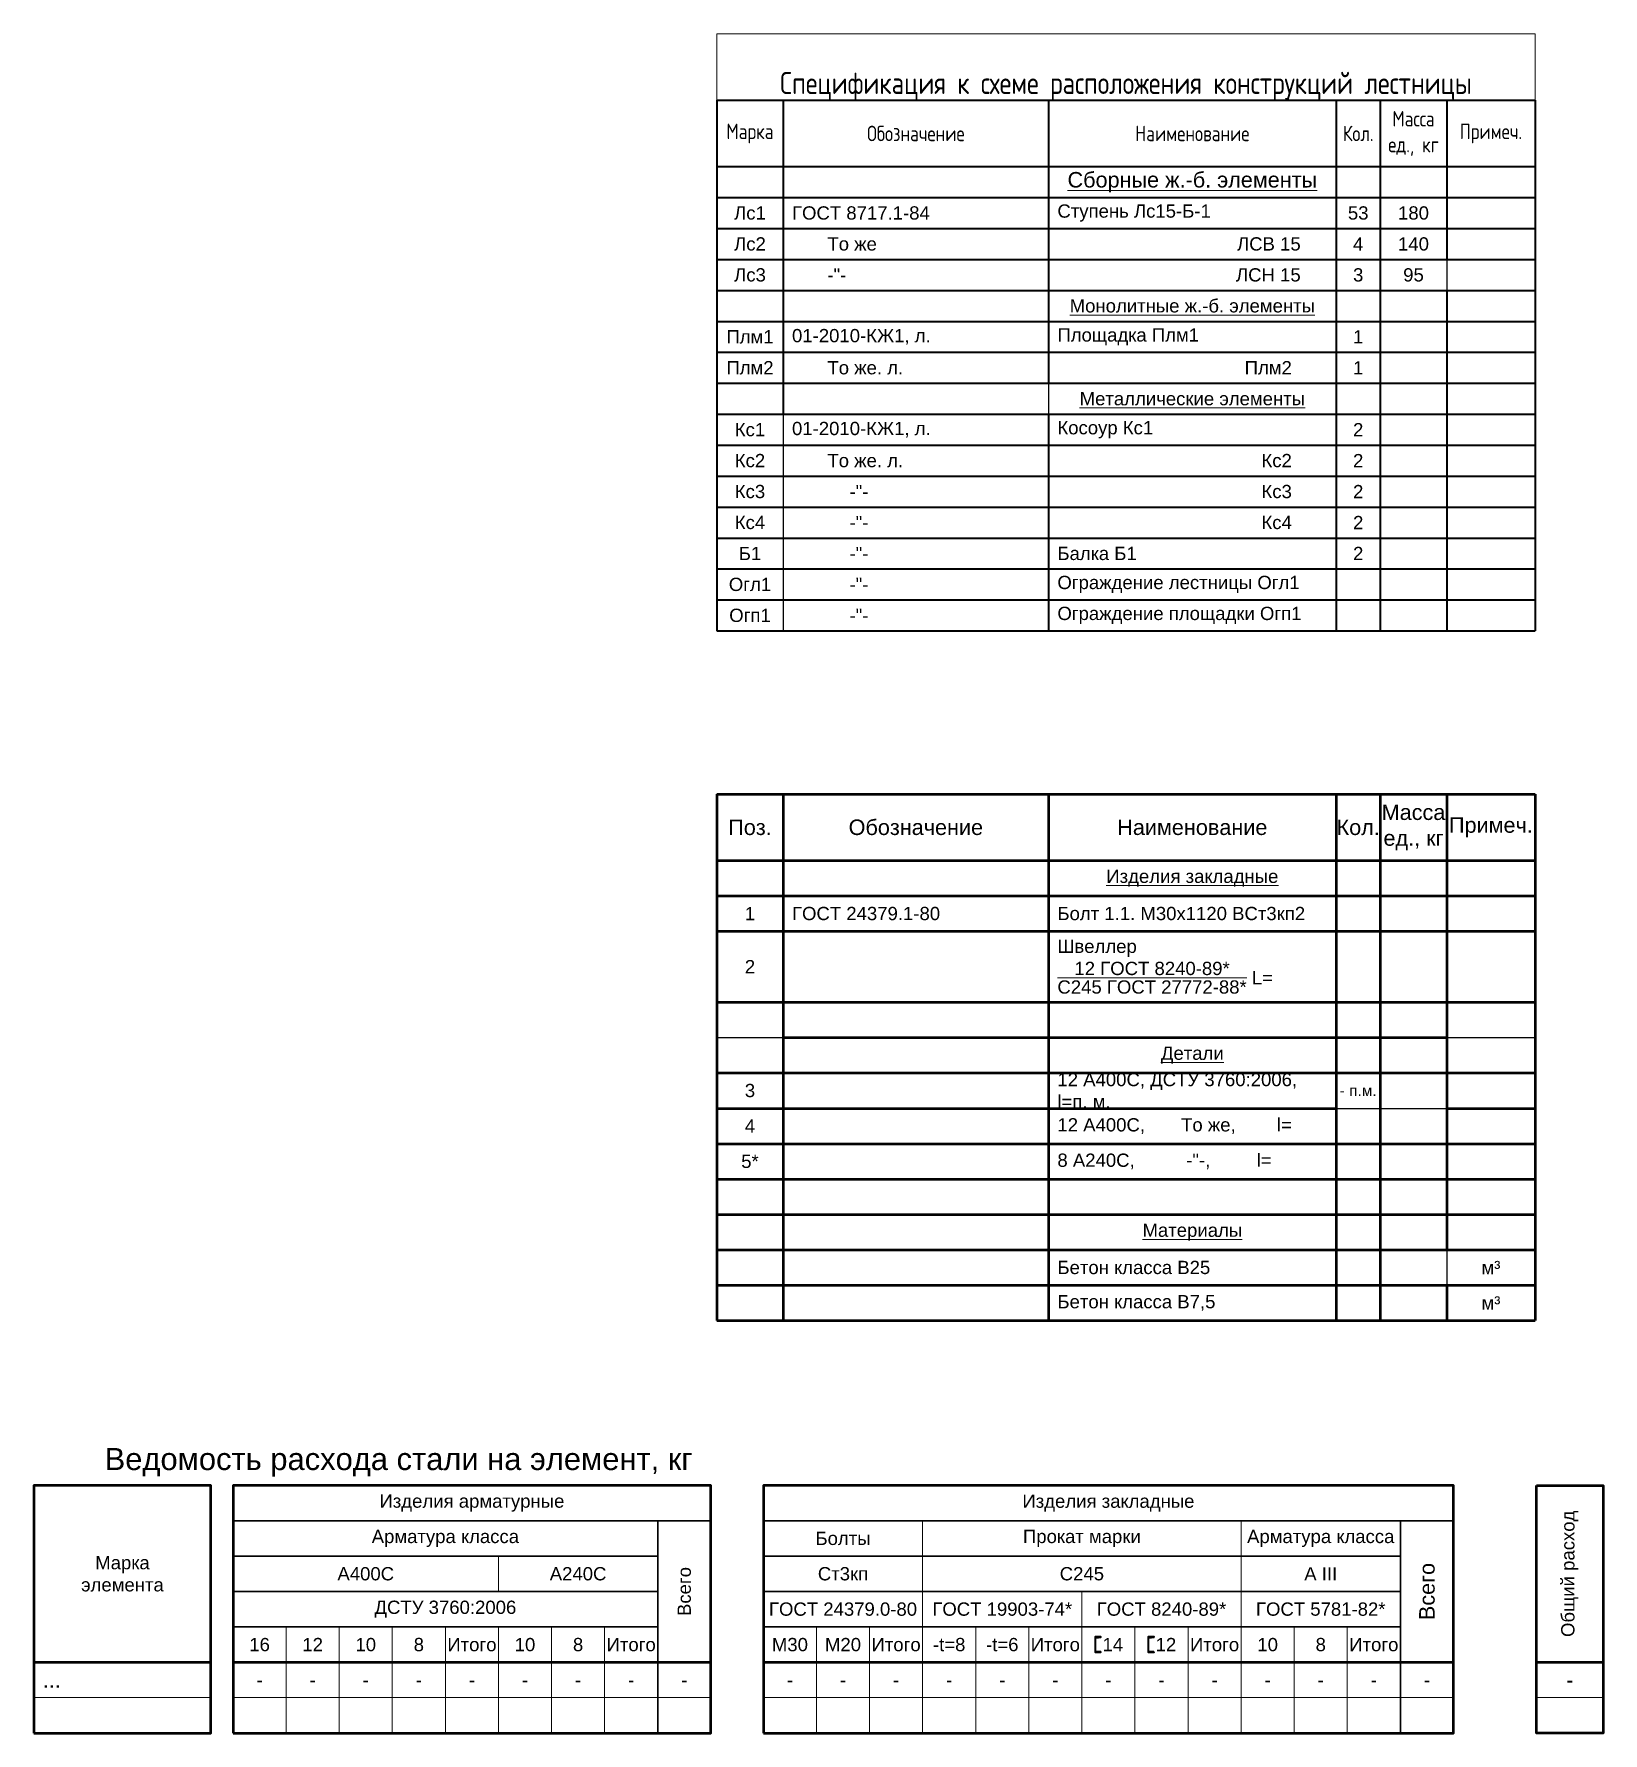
# Paper-space layout 'А1 г' of a CAD drawing. Header units: millimetres. Extents: x -1826 to 3142, y -699 to 3864.
# Drawn here: x -388.5 to -33.8, y 99.3 to 483.6 of the extents above; entities that cross this region are included whole.
import ezdxf
from ezdxf.enums import TextEntityAlignment as Align

# ---------------------------------------------------------------- set-up
doc = ezdxf.new("R2010")
doc.units = ezdxf.units.MM
doc.header["$MEASUREMENT"] = 0
doc.layers.add('01_Спецификация', color=7, linetype='Continuous', lineweight=13)
doc.layers.add('01_Спецификация @ 1 (1)', color=7, linetype='Continuous', lineweight=13)
doc.styles.add('Arial', font='arial.ttf')
doc.styles.add('Sneginka gost', font='GOST___1.TTF')

# ---------------------------------------------------------------- blocks, each defined once
blk = doc.blocks.new('*T42')
at = {"layer": '01_Спецификация', "color": 0, "lineweight": 50, "transparency": 16777216}
for p, q in [((0, 0), (185, 0)), ((0, 0), (0, -119.05)), ((15, 0), (15, -119.05)), ((75, 0), (75, -119.05)), ((140, 0), (140, -119.05)), ((150, 0), (150, -119.05)), ((165, 0), (165, -103.05)), ((185, 0), (185, -119.05)), ((0, -15), (185, -15)), ((0, -23), (185, -23)), ((0, -31), (185, -31)), ((0, -47), (185, -47)), ((15, -55), (165, -55)), ((0, -63), (185, -63)), ((0, -71.05), (140, -71.05)), ((165, -71.05), (185, -71.05)), ((0, -79.05), (185, -79.05)), ((0, -87.05), (185, -87.05)), ((0, -95.05), (185, -95.05)), ((0, -103.05), (185, -103.05)), ((0, -111.05), (185, -111.05)), ((165, -111.05), (165, -119.05)), ((0, -119.05), (185, -119.05))]:
    blk.add_line(p, q, dxfattribs=at)
at = {"layer": '01_Спецификация', "color": 0, "linetype": 'ByBlock', "lineweight": -2, "transparency": 16777216}
for p, q in [((0, -55), (15, -55)), ((165, -55), (185, -55)), ((140, -71.05), (165, -71.05)), ((165, -103.05), (165, -111.05))]:
    blk.add_line(p, q, dxfattribs=at)
at = {"layer": '01_Спецификация', "color": 0, "transparency": 16777216, "char_height": 3.5, "attachment_point": 5, "style": 'Arial'}
for s, insert, width in [('Масса ед., кг', (157.5, -7.5), 14.88), ('Поз.', (7.5, -7.5), 14.88), ('Обозначение', (45, -7.5), 59.88), ('Наименование', (107.5, -7.5), 64.88), ('Кол.', (145, -7.5), 9.88), ('Примеч.', (175, -7.5), 19.88)]:
    blk.add_mtext(s, dxfattribs=dict(at, insert=insert, width=width))
at = {"layer": '01_Спецификация', "transparency": 16777216, "style": 'Arial'}
for s, insert, char_height, width, attachment_point in [('{\\LИзделия закладные}', (107.5, -19), 3, 61, 5), ('1', (7.5, -27), 3, 15, 5), ('ГОСТ 24379.1-80', (17, -27), 3, 56, 4), ('Болт 1.1. М30х1120 ВСт3кп2', (77, -27), 3, 61, 4), ('\\A1;Швеллер \\S12 ГОСТ 8240-89*/С245 ГОСТ 27772-88*; L=', (77, -39), 3, 61, 4), ('2', (7.5, -39), 3, 15, 5), ('{\\LДетали}', (107.5, -59), 3, 61, 5), ('12 А400С, ДСТУ 3760:2006,  l=п. м.', (77, -67.03), 3, 61, 4), ('3', (7.5, -67.03), 3, 15, 5), ('- п.м.', (145, -67.03), 2.5, 10, 5), ('4', (7.5, -75.05), 3, 15, 5), ('12 А400С,       То же,        l=', (77, -75.05), 3, 61, 4), ('5*', (7.5, -83.05), 3, 15, 5), ('8 А240С,          -"-,         l=', (77, -83.05), 3, 61, 4), ('{\\LМатериалы}', (107.5, -99.05), 3, 61, 5), ('Бетон класса В25', (77, -107.05), 3, 61, 4), ('м³', (175, -107.05), 3, 20, 5), ('Бетон класса В7,5', (77, -115.05), 3, 61, 4), ('м³', (175, -115.05), 3, 20, 5)]:
    blk.add_mtext(s, dxfattribs=dict(at, insert=insert, char_height=char_height, width=width, attachment_point=attachment_point))
blk = doc.blocks.new('*T44')
at = {"layer": '01_Спецификация', "color": 0, "lineweight": 40, "transparency": 16777216}
for p, q in [((0, -15), (185, -15)), ((0, -15), (0, -135)), ((15, -15), (15, -86)), ((75, -15), (75, -79)), ((140, -15), (140, -135)), ((150, -15), (150, -135)), ((165, -15), (165, -51)), ((185, -15), (185, -135)), ((0, -30), (185, -30)), ((0, -37), (185, -37)), ((0, -44), (185, -44)), ((0, -51), (185, -51)), ((0, -58), (185, -58)), ((165, -58), (165, -135)), ((0, -65), (185, -65)), ((0, -72), (185, -72)), ((0, -79), (185, -79)), ((0, -86), (185, -86)), ((75, -86), (75, -135)), ((0, -93), (185, -93)), ((0, -100), (185, -100)), ((0, -107), (185, -107)), ((0, -114), (185, -114)), ((0, -121), (185, -121)), ((0, -128), (185, -128)), ((0, -135), (185, -135))]:
    blk.add_line(p, q, dxfattribs=at)
at = {"layer": '01_Спецификация', "color": 0, "linetype": 'ByBlock', "lineweight": -2, "transparency": 16777216}
for p, q in [((165, -51), (165, -58)), ((75, -79), (75, -86)), ((15, -86), (15, -135))]:
    blk.add_line(p, q, dxfattribs=at)
at = {"layer": 'Defpoints', "color": 8, "linetype": 'ByBlock', "lineweight": 0, "transparency": 16777216}
for p, q in [((0, 0), (185, 0)), ((0, 0), (0, -15)), ((185, 0), (185, -15))]:
    blk.add_line(p, q, dxfattribs=at)
at = {"layer": '01_Спецификация', "color": 0, "transparency": 16777216, "style": 'Sneginka gost'}
for s, insert, char_height, width, attachment_point in [('Спецификация к схеме расположения конструкций лестницы', (92.5, -14.94), 5, 184.88, 8), ('Масса ед., кг', (157.5, -22.5), 3.5, 14.88, 5), ('Марка', (7.5, -22.5), 3.5, 14.88, 5), ('Обозначение', (45, -22.5), 3.5, 59.88, 5), ('Наименование', (107.5, -22.5), 3.5, 64.88, 5), ('Кол.', (145, -22.5), 3.5, 9.88, 5), ('Примеч.', (175, -22.5), 3.5, 19.88, 5)]:
    blk.add_mtext(s, dxfattribs=dict(at, insert=insert, char_height=char_height, width=width, attachment_point=attachment_point))
at = {"layer": '01_Спецификация', "transparency": 16777216, "style": 'Arial'}
for s, insert, char_height, width, attachment_point in [('{\\LСборные ж.-б. элементы}', (107.5, -33.5), 3.5, 65, 5), ('Лс1', (7.5, -40.5), 3, 15, 5), ('ГОСТ 8717.1-84', (17, -40.5), 3, 56, 4), ('Ступень Лс15-Б-1', (77, -40.5), 3, 61, 4), ('53', (145, -40.5), 3, 10, 5), ('180', (157.5, -40.5), 3, 15, 5), ('Лс2', (7.5, -47.5), 3, 15, 5), ('То же', (25, -47.5), 3, 40, 4), ('ЛСВ 15', (132, -47.5), 3, 49, 6), ('4', (145, -47.5), 3, 10, 5), ('140', (157.5, -47.5), 3, 15, 5), ('Лс3', (7.5, -54.5), 3, 15, 5), ('-"-', (25, -54.5), 3, 40, 4), ('ЛСН 15', (132, -54.5), 3, 49, 6), ('3', (145, -54.5), 3, 10, 5), ('95', (157.5, -54.5), 3, 15, 5), ('{\\LМонолитные ж.-б. элементы}', (107.5, -61.5), 3, 63, 5), ('Плм1', (7.5, -68.5), 3, 15, 5), ('01-2010-КЖ1, л. ', (17, -68.5), 3, 56, 4), ('Площадка Плм1', (77, -68.5), 3, 61, 4), ('1', (145, -68.5), 3, 10, 5), ('Плм2', (7.5, -75.5), 3, 15, 5), ('То же. л. ', (25, -75.5), 3, 40, 4), ('Плм2', (130, -75.5), 3, 45, 6), ('1', (145, -75.5), 3, 10, 5), ('{\\LМеталлические элементы}', (107.5, -82.5), 3, 63, 5), ('Кс1', (7.5, -89.5), 3, 15, 5), ('01-2010-КЖ1, л. ', (17, -89.5), 3, 56, 4), ('Косоур Кс1', (77, -89.5), 3, 61, 4), ('2', (145, -89.5), 3, 10, 5), ('Кс2', (7.5, -96.5), 3, 15, 5), ('То же. л. ', (25, -96.5), 3, 40, 4), ('Кс2', (130, -96.5), 3, 45, 6), ('2', (145, -96.5), 3, 10, 5), ('Кс3', (7.5, -103.5), 3, 15, 5), ('-"-', (30, -103.5), 3, 30, 4), ('Кс3', (130, -103.5), 3, 45, 6), ('2', (145, -103.5), 3, 10, 5), ('Кс4', (7.5, -110.5), 3, 15, 5), ('-"-', (30, -110.5), 3, 30, 4), ('Кс4', (130, -110.5), 3, 45, 6), ('2', (145, -110.5), 3, 10, 5), ('Б1', (7.5, -117.5), 3, 15, 5), ('-"-', (30, -117.5), 3, 30, 4), ('Балка Б1', (77, -117.5), 3, 61, 4), ('2', (145, -117.5), 3, 10, 5), ('Огл1', (7.5, -124.5), 3, 15, 5), ('Ограждение лестницы Огл1', (77, -124.5), 3, 61, 4), ('-"-', (30, -124.5), 3, 30, 4), ('Огп1', (7.5, -131.5), 3, 15, 5), ('-"-', (30, -131.5), 3, 30, 4), ('Ограждение площадки Огп1', (77, -131.5), 3, 61, 4)]:
    blk.add_mtext(s, dxfattribs=dict(at, insert=insert, char_height=char_height, width=width, attachment_point=attachment_point))

psp = doc.layouts.new('А1 г')

# ---------------------------------------------------------------- linework, layer by layer
at = {"layer": '01_Спецификация', "lineweight": 30, "ltscale": 0.5}
for p, q in [((-343.46, 147.35), (-235.46, 147.35)), ((-247.46, 147.35), (-247.46, 99.35)), ((-223.57, 147.35), (-67.57, 147.35)), ((-79.57, 147.35), (-79.57, 99.35)), ((-343.46, 139.35), (-247.46, 139.35)), ((-223.57, 139.35), (-79.57, 139.35)), ((-343.46, 131.35), (-247.46, 131.35)), ((-223.57, 131.35), (-79.57, 131.35)), ((-343.46, 123.35), (-247.46, 123.35)), ((-223.57, 123.35), (-79.57, 123.35))]:
    psp.add_line(p, q, dxfattribs=at)
at = {"layer": '01_Спецификация', "lineweight": 15, "ltscale": 0.5}
for p, q in [((-187.57, 147.35), (-187.57, 99.35)), ((-115.57, 147.35), (-115.57, 99.35)), ((-283.46, 139.35), (-283.46, 131.35)), ((-151.57, 131.35), (-151.57, 99.35)), ((-331.46, 123.35), (-331.46, 99.35)), ((-319.46, 123.35), (-319.46, 99.35)), ((-307.46, 123.35), (-307.46, 99.35)), ((-295.46, 123.35), (-295.46, 99.35)), ((-283.46, 123.35), (-283.46, 99.35)), ((-283.46, 123.35), (-283.46, 99.35)), ((-271.46, 123.35), (-271.46, 99.35)), ((-259.46, 123.35), (-259.46, 99.35)), ((-223.57, 123.35), (-223.57, 99.35)), ((-211.57, 123.35), (-211.57, 99.35)), ((-199.57, 123.35), (-199.57, 99.35)), ((-175.57, 123.35), (-175.57, 99.35)), ((-163.57, 123.35), (-163.57, 99.35)), ((-139.57, 123.35), (-139.57, 99.35)), ((-127.57, 123.35), (-127.57, 99.35)), ((-103.57, 123.35), (-103.57, 99.35)), ((-91.57, 123.35), (-91.57, 99.35))]:
    psp.add_line(p, q, dxfattribs=at)
at = {"layer": '01_Спецификация', "lineweight": 50}
for p, q in [((-388.46, 115.35), (-348.46, 115.35)), ((-343.46, 115.35), (-235.46, 115.35)), ((-223.57, 115.35), (-67.57, 115.35)), ((-48.76, 115.35), (-33.76, 115.35))]:
    psp.add_line(p, q, dxfattribs=at)
at = {"layer": '01_Спецификация', "ltscale": 0.5}
for p, q in [((-388.46, 107.35), (-348.46, 107.35)), ((-388.46, 99.35), (-348.46, 99.35))]:
    psp.add_line(p, q, dxfattribs=at)
at = {"layer": '01_Спецификация'}
for p, q in [((-343.46, 107.35), (-235.46, 107.35)), ((-223.57, 107.35), (-67.57, 107.35)), ((-48.76, 107.35), (-33.76, 107.35)), ((-343.46, 99.35), (-235.46, 99.35)), ((-223.57, 99.35), (-67.57, 99.35)), ((-48.76, 99.35), (-33.76, 99.35))]:
    psp.add_line(p, q, dxfattribs=at)
at = {"layer": '01_Спецификация', "lineweight": 50}
for points in [[(-388.46, 99.35), (-348.46, 99.35), (-348.46, 155.35), (-388.46, 155.35)], [(-343.46, 99.35), (-235.46, 99.35), (-235.46, 155.35), (-343.46, 155.35)], [(-223.57, 99.35), (-67.57, 99.35), (-67.57, 155.35), (-223.57, 155.35)], [(-48.76, 155.35), (-33.76, 155.35), (-33.76, 99.35), (-48.76, 99.35)]]:
    psp.add_lwpolyline(points, close=True, dxfattribs=at)
at = {"layer": '01_Спецификация', "lineweight": 40, "ltscale": 0.5}
for points in [[(-147.26, 121.06), (-147.26, 121.1), (-148.57, 121.1), (-148.57, 117.6), (-147.26, 117.6), (-147.26, 117.63, 0.387823), (-147.31, 117.69), (-148.35, 117.79, -0.387823), (-148.49, 117.94), (-148.49, 120.75, -0.387823), (-148.35, 120.91), (-147.31, 121, 0.387823)], [(-135.26, 121.06), (-135.26, 121.1), (-136.57, 121.1), (-136.57, 117.6), (-135.26, 117.6), (-135.26, 117.63, 0.387823), (-135.31, 117.69), (-136.35, 117.79, -0.387823), (-136.49, 117.94), (-136.49, 120.75, -0.387823), (-136.35, 120.91), (-135.31, 121, 0.387823)]]:
    psp.add_lwpolyline(points, format="xyb", close=True, dxfattribs=at)

# ---------------------------------------------------------------- block references
for name, p in [('*T44', (-234.1, 483.61)), ('*T42', (-234.1, 311.67))]:
    psp.add_blockref(name, p)

# ---------------------------------------------------------------- texts
at = {"layer": '01_Спецификация @ 1 (1)', "lineweight": 20, "ltscale": 0.5, "style": 'Arial'}
psp.add_text('Ведомость расхода стали на элемент, кг', height=5, dxfattribs=at).set_placement((-372.49, 158.82))
at = {"layer": '01_Спецификация @ 1 (1)', "ltscale": 100, "style": 'Arial'}
for height, p in [(3, (-241.46, 131.35)), (3.5, (-73.57, 131.35))]:
    psp.add_text('Всего', height=height, rotation=90, dxfattribs=at).set_placement(p, align=Align.MIDDLE_CENTER)
at = {"layer": '01_Спецификация @ 1 (1)', "lineweight": 20, "ltscale": 0.5, "style": 'Arial'}
for s, p in [('16', (-337.46, 119.35)), ('12', (-325.46, 119.35)), ('10', (-313.46, 119.35)), ('8', (-301.46, 119.35)), ('Итого', (-289.46, 119.35)), ('10', (-277.46, 119.35)), ('8', (-265.46, 119.35)), ('Итого', (-253.46, 119.35)), ('М30', (-217.57, 119.35)), ('М20', (-205.57, 119.35)), ('Итого', (-193.57, 119.35)), ('-t=8', (-181.57, 119.35)), ('-t=6', (-169.57, 119.35)), ('Итого', (-157.57, 119.35)), ('14', (-144.57, 119.35)), ('12', (-132.57, 119.35)), ('Итого', (-121.57, 119.35)), ('10', (-109.57, 119.35)), ('8', (-97.57, 119.35)), ('Итого', (-85.57, 119.35)), ('-', (-337.46, 111.35)), ('-', (-325.46, 111.35)), ('-', (-313.46, 111.35)), ('-', (-301.46, 111.35)), ('-', (-277.46, 111.35)), ('-', (-265.46, 111.35)), ('-', (-217.57, 111.35)), ('-', (-205.57, 111.35)), ('-', (-181.57, 111.35)), ('-', (-169.57, 111.35)), ('-', (-145.57, 111.35)), ('-', (-133.57, 111.35)), ('-', (-109.57, 111.35)), ('-', (-97.57, 111.35))]:
    psp.add_text(s, height=3, dxfattribs=at).set_placement(p, align=Align.MIDDLE_CENTER)
at = {"layer": '01_Спецификация @ 1 (1)', "ltscale": 100, "style": 'Arial'}
psp.add_text('...', height=3.5, dxfattribs=at).set_placement((-386.46, 111.35), align=Align.MIDDLE_LEFT)
at = {"layer": '01_Спецификация @ 1 (1)', "color": 2, "lineweight": 20, "ltscale": 0.5, "style": 'Arial'}
for p in [(-289.46, 111.35), (-253.46, 111.35), (-193.57, 111.35), (-157.57, 111.35), (-121.57, 111.35), (-85.57, 111.35)]:
    psp.add_text('-', height=3, dxfattribs=at).set_placement(p, align=Align.MIDDLE_CENTER)
at = {"layer": '01_Спецификация @ 1 (1)', "color": 1, "lineweight": 20, "ltscale": 0.5, "style": 'Arial'}
for p in [(-241.46, 111.35), (-73.57, 111.35)]:
    psp.add_text('-', height=3, dxfattribs=at).set_placement(p, align=Align.MIDDLE_CENTER)
at = {"layer": '01_Спецификация @ 1 (1)', "color": 3, "lineweight": 20, "ltscale": 0.5, "style": 'Arial'}
psp.add_text('-', height=3.5, dxfattribs=at).set_placement((-41.26, 111.35), align=Align.MIDDLE_CENTER)
at = {"layer": '01_Спецификация @ 1 (1)', "char_height": 3, "attachment_point": 5, "style": 'Arial'}
for s, insert, width in [('Изделия арматурные', (-289.46, 151.35), 108), ('Изделия закладные', (-145.57, 151.35), 156)]:
    psp.add_mtext(s, dxfattribs=dict(at, insert=insert, width=width))
at = {"layer": '01_Спецификация @ 1 (1)', "ltscale": 100, "insert": (-41.26, 135.35), "char_height": 3, "width": 40, "attachment_point": 5, "rotation": 90, "line_spacing_factor": 0.8, "style": 'Arial'}
psp.add_mtext('Общий расход', dxfattribs=at)
at = {"layer": '01_Спецификация @ 1 (1)', "ltscale": 100, "char_height": 3, "attachment_point": 5, "style": 'Arial'}
for s, insert, width in [('Арматура класса', (-295.46, 143.35), 96), ('Болты', (-205.57, 143.35), 36), ('Прокат марки', (-151.57, 143.35), 72), ('Арматура класса', (-97.57, 143.35), 36), ('Марка \\Pэлемента', (-368.46, 135.35), 40), ('А400С', (-313.46, 135.35), 60), ('А240С', (-265.46, 135.35), 36), ('Ст3кп', (-205.57, 135.35), 36), ('С245', (-151.57, 135.35), 72), ('А III', (-97.57, 135.35), 36), ('ДСТУ 3760:2006', (-295.46, 127.35), 96), ('ГОСТ 24379.0-80', (-205.57, 127.35), 36), ('ГОСТ 19903-74*', (-169.57, 127.35), 36), ('ГОСТ 8240-89*', (-133.57, 127.35), 36), ('ГОСТ 5781-82*', (-97.57, 127.35), 36)]:
    psp.add_mtext(s, dxfattribs=dict(at, insert=insert, width=width))

doc.saveas('drawing.dxf')
